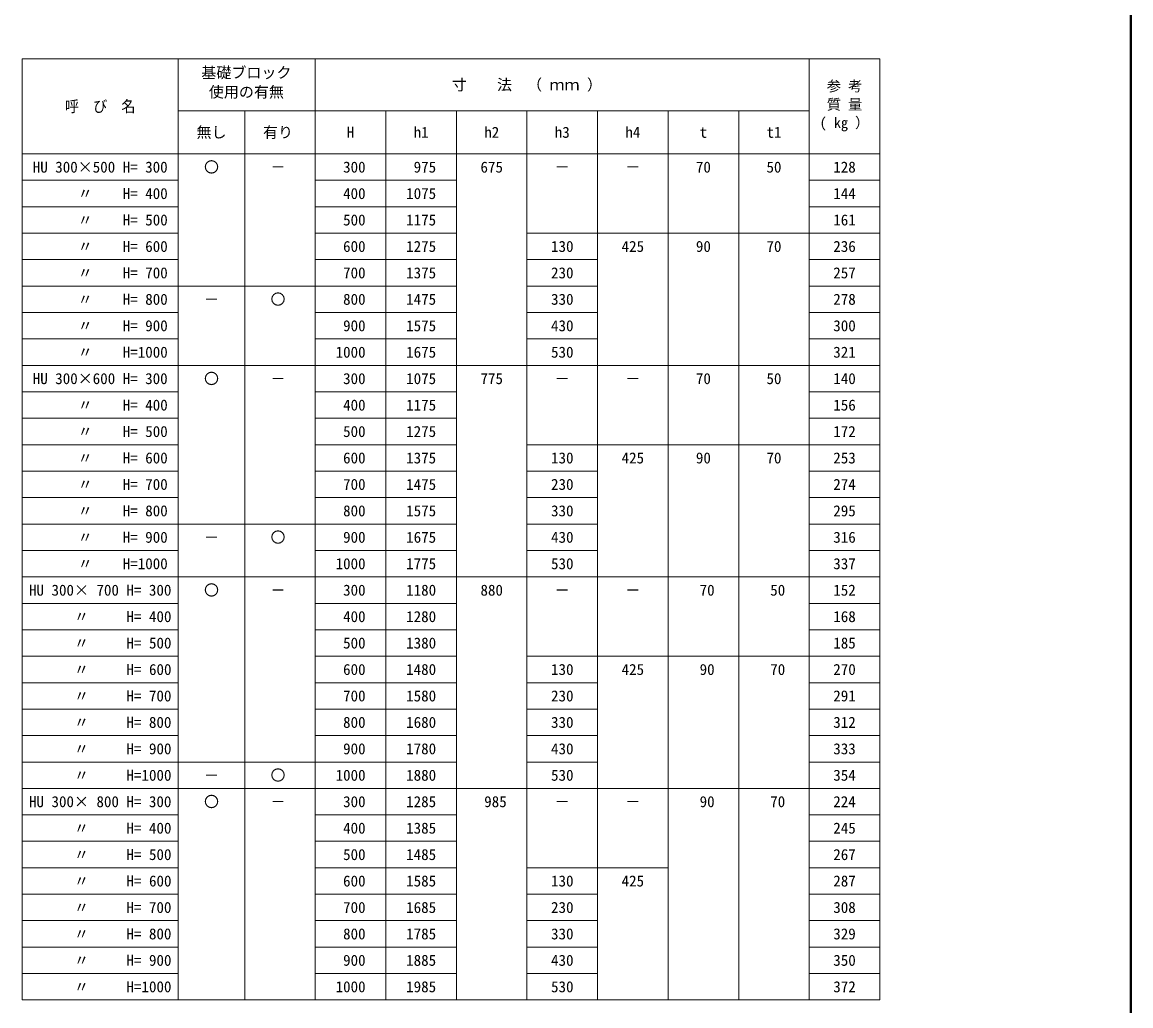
# Model space of a CAD drawing. Units: millimetres at full size; details may follow other scales. Extents: x -1501 to 45572, y 2928 to 12418.
# Drawn here: x 7438 to 10973, y 4538 to 7673 of the extents above; entities that cross this region are included whole.
import ezdxf
from ezdxf.enums import TextEntityAlignment as Align

# ---------------------------------------------------------------- set-up
doc = ezdxf.new("R2010")
doc.units = ezdxf.units.MM
doc.header["$LTSCALE"] = 40
doc.layers.add('寸法線', color=7, linetype='Continuous', lineweight=9)
doc.layers.add('枠', color=5, linetype='Continuous', lineweight=5)
doc.styles.add('ＭＳ ゴシック', font='')
doc.styles.add('ＭＳ Ｐゴシック', font='')
doc.styles.get('ＭＳ ゴシック').set_extended_font_data('MS Gothic')
doc.styles.get('ＭＳ Ｐゴシック').set_extended_font_data('MS PGothic')

msp = doc.modelspace()

# ---------------------------------------------------------------- linework, layer by layer
at = {"layer": '寸法線'}
for p, q in [((7437.54, 7556.42), (10172.26, 7556.42)), ((7437.54, 7556.42), (7437.54, 4556.42)), ((7935.19, 7556.42), (7935.19, 4556.42)), ((8372.26, 7556.42), (8372.26, 4556.42)), ((9947.26, 7556.42), (9947.26, 4556.42)), ((10172.26, 7556.42), (10172.26, 4556.42)), ((7935.19, 7390.9), (9947.26, 7390.9)), ((8147.26, 7390.9), (8147.26, 4556.42)), ((8597.26, 7390.9), (8597.26, 4556.42)), ((8822.26, 7390.9), (8822.26, 4556.42)), ((9047.26, 7390.9), (9047.26, 4556.42)), ((9272.26, 7390.9), (9272.26, 4556.42)), ((9497.26, 7390.9), (9497.26, 4556.42)), ((9722.26, 7390.9), (9722.26, 4556.42)), ((7437.54, 7253.28), (10172.26, 7253.28)), ((7437.54, 7169), (7935.19, 7169)), ((8372.26, 7169), (8822.26, 7169)), ((9947.26, 7169), (10172.26, 7169)), ((7437.54, 7084.72), (7935.19, 7084.72)), ((8372.26, 7084.72), (8822.26, 7084.72)), ((9947.26, 7084.72), (10172.26, 7084.72)), ((7437.54, 7000.45), (7935.19, 7000.45)), ((8372.26, 7000.45), (8822.26, 7000.45)), ((9047.26, 7000.45), (10172.26, 7000.45)), ((7437.54, 6916.17), (7935.19, 6916.17)), ((8372.26, 6916.17), (8822.26, 6916.17)), ((9047.26, 6916.17), (9272.26, 6916.17)), ((9947.26, 6916.17), (10172.26, 6916.17)), ((7437.54, 6831.89), (8822.26, 6831.89)), ((9047.26, 6831.89), (9272.26, 6831.89)), ((9947.26, 6831.89), (10172.26, 6831.89)), ((7437.54, 6747.62), (7935.19, 6747.62)), ((8372.26, 6747.62), (8822.26, 6747.62)), ((9047.26, 6747.62), (9272.26, 6747.62)), ((9947.26, 6747.62), (10172.26, 6747.62)), ((7437.54, 6663.34), (7935.19, 6663.34)), ((8372.26, 6663.34), (8822.26, 6663.34)), ((9047.26, 6663.34), (9272.26, 6663.34)), ((9947.26, 6663.34), (10172.26, 6663.34)), ((7437.54, 6579.06), (10172.26, 6579.06)), ((7437.54, 6494.79), (7935.19, 6494.79)), ((8372.26, 6494.79), (8822.26, 6494.79)), ((9947.26, 6494.79), (10172.26, 6494.79)), ((7437.54, 6410.51), (7935.19, 6410.51)), ((8372.26, 6410.51), (8822.26, 6410.51)), ((9947.26, 6410.51), (10172.26, 6410.51)), ((7437.54, 6326.23), (7935.19, 6326.23)), ((8372.26, 6326.23), (8822.26, 6326.23)), ((9047.26, 6326.23), (10172.26, 6326.23)), ((7437.54, 6241.96), (7935.19, 6241.96)), ((8372.26, 6241.96), (8822.26, 6241.96)), ((9047.26, 6241.96), (9272.26, 6241.96)), ((9947.26, 6241.96), (10172.26, 6241.96)), ((7437.54, 6157.68), (7935.19, 6157.68)), ((8372.26, 6157.68), (8822.26, 6157.68)), ((9047.26, 6157.68), (9272.26, 6157.68)), ((9947.26, 6157.68), (10172.26, 6157.68)), ((7437.54, 6073.4), (8822.26, 6073.4)), ((9047.26, 6073.4), (9272.26, 6073.4)), ((9947.26, 6073.4), (10172.26, 6073.4)), ((7437.54, 5989.13), (7935.19, 5989.13)), ((8372.26, 5989.13), (8822.26, 5989.13)), ((9047.26, 5989.13), (9272.26, 5989.13)), ((9947.26, 5989.13), (10172.26, 5989.13)), ((7437.54, 5904.85), (10172.26, 5904.85)), ((7437.54, 5820.57), (7935.19, 5820.57)), ((8372.26, 5820.57), (8822.26, 5820.57)), ((9947.26, 5820.57), (10172.26, 5820.57)), ((7437.54, 5736.3), (7935.19, 5736.3)), ((8372.26, 5736.3), (8822.26, 5736.3)), ((9947.26, 5736.3), (10172.26, 5736.3)), ((7437.54, 5652.02), (7935.19, 5652.02)), ((8372.26, 5652.02), (8822.26, 5652.02)), ((9047.26, 5652.02), (9497.26, 5652.02)), ((9497.26, 5652.02), (10172.26, 5652.02)), ((7437.54, 5567.74), (7935.19, 5567.74)), ((8372.26, 5567.74), (8822.26, 5567.74)), ((9047.26, 5567.74), (9272.26, 5567.74)), ((9947.26, 5567.74), (10172.26, 5567.74)), ((7437.54, 5483.47), (7935.19, 5483.47)), ((8372.26, 5483.47), (8822.26, 5483.47)), ((9047.26, 5483.47), (9272.26, 5483.47)), ((9947.26, 5483.47), (10172.26, 5483.47)), ((7437.54, 5399.19), (7935.19, 5399.19)), ((8372.26, 5399.19), (8822.26, 5399.19)), ((9047.26, 5399.19), (9272.26, 5399.19)), ((9947.26, 5399.19), (10172.26, 5399.19)), ((7437.54, 5314.91), (8822.26, 5314.91)), ((9047.26, 5314.91), (9272.26, 5314.91)), ((9947.26, 5314.91), (10172.26, 5314.91)), ((7437.54, 5230.64), (9497.26, 5230.64)), ((9497.26, 5230.64), (10172.26, 5230.64)), ((7437.54, 5146.36), (7935.19, 5146.36)), ((8372.26, 5146.36), (8822.26, 5146.36)), ((9947.26, 5146.36), (10172.26, 5146.36)), ((7437.54, 5062.08), (7935.19, 5062.08)), ((8372.26, 5062.08), (8822.26, 5062.08)), ((9947.26, 5062.08), (10172.26, 5062.08)), ((7437.54, 4977.81), (7935.19, 4977.81)), ((8372.26, 4977.81), (8822.26, 4977.81)), ((9047.26, 4977.81), (9497.26, 4977.81)), ((9947.26, 4977.81), (10172.26, 4977.81)), ((7437.54, 4893.53), (7935.19, 4893.53)), ((8372.26, 4893.53), (8822.26, 4893.53)), ((9047.26, 4893.53), (9272.26, 4893.53)), ((9947.26, 4893.53), (10172.26, 4893.53)), ((7437.54, 4809.25), (7935.19, 4809.25)), ((8372.26, 4809.25), (8822.26, 4809.25)), ((9047.26, 4809.25), (9272.26, 4809.25)), ((9947.26, 4809.25), (10172.26, 4809.25)), ((7437.54, 4724.98), (7935.19, 4724.98)), ((8372.26, 4724.98), (8822.26, 4724.98)), ((9047.26, 4724.98), (9272.26, 4724.98)), ((9947.26, 4724.98), (10172.26, 4724.98)), ((7437.54, 4640.7), (7935.19, 4640.7)), ((8372.26, 4640.7), (8822.26, 4640.7)), ((9047.26, 4640.7), (9272.26, 4640.7)), ((9947.26, 4640.7), (10172.26, 4640.7)), ((7437.54, 4556.42), (10172.26, 4556.42))]:
    msp.add_line(p, q, dxfattribs=at)
at = {"layer": '枠', "lineweight": 40}
msp.add_line((10972.69, 10480.77), (10972.69, 3555.77), dxfattribs=at)

# ---------------------------------------------------------------- texts
at = {"layer": '寸法線', "style": 'ＭＳ ゴシック'}
for s, height, p in [('基礎ブロック', 35.13, (8008.73, 7529.8)), ('使用の有無', 35.13, (8032.68, 7468.13)), ('参 考', 33.23, (10003.1, 7485.84)), ('質 量', 33.23, (10003.1, 7427.51)), ('( kg ）', 33.23, (9980.44, 7369.18))]:
    msp.add_text(s, height=height, dxfattribs=at).set_placement(p, align=Align.TOP_LEFT)
for s, p in [('寸\u3000  法\u3000（ ｍｍ ）', (9047.26, 7473.66)), ('無し', (8041.23, 7322.09)), ('有り', (8253.29, 7322.09)), ('H', (8484.76, 7322.09)), ('h1', (8709.76, 7322.09)), ('h2', (8934.76, 7322.09)), ('h3', (9159.76, 7322.09)), ('h4', (9384.76, 7322.09)), ('t', (9609.76, 7322.09)), ('t1', (9834.76, 7322.09)), ('HU 300×500 H= 300', (7686.37, 7211.14)), ('〇', (8041.23, 7211.14)), ('－', (8253.29, 7211.14)), (' 300', (8484.76, 7211.14)), (' 975', (8709.76, 7211.14)), ('675', (8934.76, 7211.14)), ('－', (9159.76, 7211.14)), ('－', (9384.76, 7211.14)), ('70', (9609.76, 7211.14)), ('50', (9834.76, 7211.14)), ('128', (10059.76, 7211.14)), ('\u3000    〃 \u3000 H= 400', (7686.37, 7126.86)), (' 400', (8484.76, 7126.86)), ('1075', (8709.76, 7126.86)), ('144', (10059.76, 7126.86)), (' \u3000   〃 \u3000 H= 500', (7686.37, 7042.58)), (' 500', (8484.76, 7042.58)), ('1175', (8709.76, 7042.58)), ('161', (10059.76, 7042.58)), (' \u3000   〃 \u3000 H= 600', (7686.37, 6958.31)), (' 600', (8484.76, 6958.31)), ('1275', (8709.76, 6958.31)), ('130', (9159.76, 6958.31)), ('425', (9384.76, 6958.31)), ('90', (9609.76, 6958.31)), ('70', (9834.76, 6958.31)), ('236', (10059.76, 6958.31)), (' \u3000   〃 \u3000 H= 700', (7686.37, 6874.03)), (' 700', (8484.76, 6874.03)), ('1375', (8709.76, 6874.03)), ('230', (9159.76, 6874.03)), ('257', (10059.76, 6874.03)), (' \u3000   〃 \u3000 H= 800', (7686.37, 6789.75)), ('－', (8041.23, 6789.75)), ('〇', (8253.29, 6789.75)), (' 800', (8484.76, 6789.75)), ('1475', (8709.76, 6789.75)), ('330', (9159.76, 6789.75)), ('278', (10059.76, 6789.75)), (' \u3000   〃 \u3000 H= 900', (7686.37, 6705.48)), (' 900', (8484.76, 6705.48)), ('1575', (8709.76, 6705.48)), ('430', (9159.76, 6705.48)), ('300', (10059.76, 6705.48)), (' \u3000   〃 \u3000 H=1000', (7686.37, 6621.2)), ('1000', (8484.76, 6621.2)), ('1675', (8709.76, 6621.2)), ('530', (9159.76, 6621.2)), ('321', (10059.76, 6621.2)), ('HU 300×600 H= 300', (7686.37, 6536.92)), ('〇', (8041.23, 6536.92)), (' 300', (8484.76, 6536.92)), ('1075', (8709.76, 6536.92)), ('775', (8934.76, 6536.92)), ('70', (9609.76, 6536.92)), ('50', (9834.76, 6536.92)), ('140', (10059.76, 6536.92)), ('－', (8253.29, 6536.92)), ('－', (9159.76, 6536.92)), ('－', (9159.76, 6536.92)), ('－', (9384.76, 6536.92)), ('－', (9384.76, 6536.92)), ('\u3000    〃 \u3000 H= 400', (7686.37, 6452.65)), (' 400', (8484.76, 6452.65)), ('156', (10059.76, 6452.65)), ('1175', (8709.76, 6452.65)), (' \u3000   〃 \u3000 H= 500', (7686.37, 6368.37)), (' 500', (8484.76, 6368.37)), ('1275', (8709.76, 6368.37)), ('172', (10059.76, 6368.37)), (' \u3000   〃 \u3000 H= 600', (7686.37, 6284.09)), (' 600', (8484.76, 6284.09)), ('1375', (8709.76, 6284.09)), ('130', (9159.76, 6284.09)), ('425', (9384.76, 6284.09)), ('90', (9609.76, 6284.09)), ('70', (9834.76, 6284.09)), ('253', (10059.76, 6284.09)), (' \u3000   〃 \u3000 H= 700', (7686.37, 6199.82)), (' 700', (8484.76, 6199.82)), ('1475', (8709.76, 6199.82)), ('230', (9159.76, 6199.82)), ('274', (10059.76, 6199.82)), (' \u3000   〃 \u3000 H= 800', (7686.37, 6115.54)), (' 800', (8484.76, 6115.54)), ('1575', (8709.76, 6115.54)), ('330', (9159.76, 6115.54)), ('295', (10059.76, 6115.54)), (' \u3000   〃 \u3000 H= 900', (7686.37, 6031.26)), ('〇', (8253.29, 6031.26)), (' 900', (8484.76, 6031.26)), ('1675', (8709.76, 6031.26)), ('430', (9159.76, 6031.26)), ('316', (10059.76, 6031.26)), ('－', (8041.23, 6031.26)), (' \u3000   〃 \u3000 H=1000', (7686.37, 5946.99)), ('1000', (8484.76, 5946.99)), ('1775', (8709.76, 5946.99)), ('530', (9159.76, 5946.99)), ('337', (10059.76, 5946.99)), ('HU 300× 700 H= 300', (7686.37, 5862.71)), ('〇', (8041.23, 5862.71)), (' 300', (8484.76, 5862.71)), ('1180', (8709.76, 5862.71)), ('880', (8934.76, 5862.71)), (' 70', (9609.76, 5862.71)), (' 50', (9834.76, 5862.71)), ('152', (10059.76, 5862.71)), ('－', (8253.29, 5862.71)), ('－', (9159.76, 5862.71)), ('－', (9384.76, 5862.71)), ('\u3000    〃   \u3000H= 400', (7686.37, 5778.43)), (' 400', (8484.76, 5778.43)), ('1280', (8709.76, 5778.43)), ('168', (10059.76, 5778.43)), ('\u3000    〃 \u3000  H= 500', (7686.37, 5694.16)), (' 500', (8484.76, 5694.16)), ('1380', (8709.76, 5694.16)), ('185', (10059.76, 5694.16)), ('\u3000    〃 \u3000\u3000H= 600', (7686.37, 5609.88)), (' 600', (8484.76, 5609.88)), ('1480', (8709.76, 5609.88)), ('130', (9159.76, 5609.88)), ('425', (9384.76, 5609.88)), (' 90', (9609.76, 5609.88)), (' 70', (9834.76, 5609.88)), ('270', (10059.76, 5609.88)), (' \u3000   〃     H= 700', (7686.37, 5525.6)), (' 700', (8484.76, 5525.6)), ('1580', (8709.76, 5525.6)), ('230', (9159.76, 5525.6)), ('291', (10059.76, 5525.6)), ('      〃     H= 800', (7686.37, 5441.33)), (' 800', (8484.76, 5441.33)), ('1680', (8709.76, 5441.33)), ('330', (9159.76, 5441.33)), ('312', (10059.76, 5441.33)), (' \u3000   〃 \u3000  H= 900', (7686.37, 5357.05)), (' 900', (8484.76, 5357.05)), ('1780', (8709.76, 5357.05)), ('430', (9159.76, 5357.05)), ('333', (10059.76, 5357.05)), (' \u3000   〃  \u3000 H=1000', (7686.37, 5272.77)), ('－', (8041.23, 5272.77)), ('〇', (8253.29, 5272.77)), ('1000', (8484.76, 5272.77)), ('1880', (8709.76, 5272.77)), ('530', (9159.76, 5272.77)), ('354', (10059.76, 5272.77)), ('HU 300× 800 H= 300', (7686.37, 5188.5)), ('〇', (8041.23, 5188.5)), (' 300', (8484.76, 5188.5)), ('1285', (8709.76, 5188.5)), (' 985', (8934.76, 5188.5)), (' 90', (9609.76, 5188.5)), (' 70', (9834.76, 5188.5)), ('224', (10059.76, 5188.5)), ('－', (8253.29, 5188.5)), ('－', (9159.76, 5188.5)), ('－', (9384.76, 5188.5)), ('\u3000    〃   \u3000H= 400', (7686.37, 5104.22)), (' 400', (8484.76, 5104.22)), ('1385', (8709.76, 5104.22)), ('245', (10059.76, 5104.22)), ('\u3000    〃\u3000   H= 500', (7686.37, 5019.94)), (' 500', (8484.76, 5019.94)), ('1485', (8709.76, 5019.94)), ('267', (10059.76, 5019.94)), ('\u3000    〃\u3000\u3000 H= 600', (7686.37, 4935.67)), (' 600', (8484.76, 4935.67)), ('1585', (8709.76, 4935.67)), ('130', (9159.76, 4935.67)), ('425', (9384.76, 4935.67)), ('287', (10059.76, 4935.67)), (' \u3000   〃     H= 700', (7686.37, 4851.39)), (' 700', (8484.76, 4851.39)), ('1685', (8709.76, 4851.39)), ('230', (9159.76, 4851.39)), ('308', (10059.76, 4851.39)), ('      〃     H= 800', (7686.37, 4767.11)), (' 800', (8484.76, 4767.11)), ('1785', (8709.76, 4767.11)), ('330', (9159.76, 4767.11)), ('329', (10059.76, 4767.11)), ('    \u3000〃 \u3000  H= 900', (7686.37, 4682.84)), (' 900', (8484.76, 4682.84)), ('1885', (8709.76, 4682.84)), ('430', (9159.76, 4682.84)), ('350', (10059.76, 4682.84)), (' \u3000   〃 \u3000  H=1000', (7686.37, 4598.56)), ('1000', (8484.76, 4598.56)), ('1985', (8709.76, 4598.56)), ('530', (9159.76, 4598.56)), ('372', (10059.76, 4598.56))]:
    msp.add_text(s, height=35.13, dxfattribs=at).set_placement(p, align=Align.MIDDLE_CENTER)
at = {"layer": '寸法線', "style": 'ＭＳ Ｐゴシック', "width": 0.9}
msp.add_text('呼\u3000び\u3000名', height=36.62, dxfattribs=at).set_placement((7686.37, 7404.85), align=Align.MIDDLE_CENTER)

doc.saveas('drawing.dxf')
